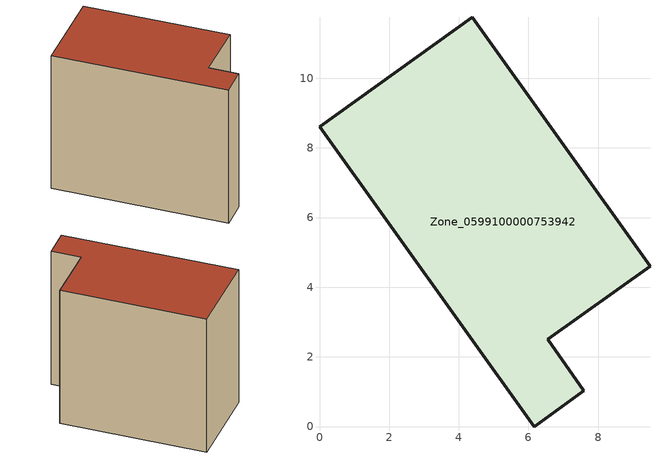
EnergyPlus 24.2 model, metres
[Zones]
Zone_0599100000753942
 floor ground (C_G): 0,8.61 4.38,11.74 9.49,4.61 6.55,2.5 7.59,1.02 6.17,0 z0
 wall outside (C_F): 4.38,11.74 0,8.61 6.17,0 7.59,1.02 6.55,2.5 9.49,4.61 4.38,11.74 z0:8.94
 roof outside (C_R): 0,8.61 6.17,0 7.59,1.02 6.55,2.5 9.49,4.61 4.38,11.74 z8.94
[BUILDING]
Pand.0599100000753942: North Axis=0; Terrain=City; Loads Convergence Tolerance Value=0.04; Temperature Convergence Tolerance Value=0.4; Solar Distribution=FullExterior; Maximum Number of Warmup Days=25; Minimum Number of Warmup Days=1
[Site:Location]
Rotterdam.The.Hague.AP_ZH_NLD Design_Conditions: Latitude=51.96; Longitude=4.45; Time Zone=1; Elevation=-4.5
[SITE:GROUNDTEMPERATURE:BUILDINGSURFACE]
18, 18, 18, 18, 18, 18, 18, 18, 18, 18, 18, 18
[MATERIAL] Thermal Absorptance=0.9; Solar Absorptance=0.7; Visible Absorptance=0.7
Name | Roughness | Thickness | Conductivity | Density | Specific Heat
G.TI.2006-2014 | MediumSmooth | 0.15 | 0.06 | 540 | 1210
F.TI.2006-2014 | Rough | 0.3 | 0.12 | 1920 | 840
R.TI.2006-2014 | MediumRough | 0.2 | 0.08 | 1500 | 1000
[CONSTRUCTION]
C_G: G.TI.2006-2014
C_F: F.TI.2006-2014
C_R: R.TI.2006-2014
[ZONE]
Zone_0599100000753942: Type=1; Multiplier=1; Ceiling Height=Autocalculate; Volume=Autocalculate; Floor Area=autocalculate; Part of Total Floor Area=Yes
[ZONEINFILTRATION:DESIGNFLOWRATE]
Infil_Zone_0599100000753942: Zone or ZoneList or Space or SpaceList=Zone_0599100000753942; Schedule=AlwaysOn; Design Flow Rate Calculation Method=Flow/Area; Flow Rate per Floor Area=0.0015; Constant Term Coefficient=1; Temperature Term Coefficient=0; Velocity Term Coefficient=0; Velocity Squared Term Coefficient=0
[HVACTEMPLATE:ZONE:IDEALLOADSAIRSYSTEM]
Zone_0599100000753942: Maximum Heating Supply Air Temperature=50; Minimum Cooling Supply Air Temperature=13; Maximum Heating Supply Air Humidity Ratio=0.0156; Minimum Cooling Supply Air Humidity Ratio=0.0077; Heating Limit=NoLimit; Cooling Limit=NoLimit; Dehumidification Control Type=ConstantSensibleHeatRatio; Cooling Sensible Heat Ratio=0.7; Dehumidification Setpoint=60; Humidification Control Type=None; Humidification Setpoint=30; Outdoor Air Method=None; Outdoor Air Flow Rate per Person=0.00944; Outdoor Air Flow Rate per Zone Floor Area=0; Outdoor Air Flow Rate per Zone=0; Demand Controlled Ventilation Type=None; Outdoor Air Economizer Type=NoEconomizer; Heat Recovery Type=None; Sensible Heat Recovery Effectiveness=0.7; Latent Heat Recovery Effectiveness=0.65
[ZONECONTROL:THERMOSTAT]
ThermostatControl_Zone_0599100000753942: Zone or ZoneList=Zone_0599100000753942; Control Type Schedule=DualSetpointControlType; Control 1=Thermostat_Zone_0599100000753942; Temperature Difference Between Cutout And Setpoint=0
[THERMOSTATSETPOINT:DUALSETPOINT]
Thermostat_Zone_0599100000753942: Heating Setpoint Temperature Schedule=HeatingSetpoint_Zone_0599100000753942; Cooling Setpoint Temperature Schedule=CoolingSetpoint_Zone_0599100000753942
[SCHEDULE:COMPACT]
HeatingSetpoint_Zone_0599100000753942: Through: 12/31, For: AllDays, Until: 24:00, 21
CoolingSetpoint_Zone_0599100000753942: Through: 12/31, For: AllDays, Until: 24:00, 24
DualSetpointControlType: Through: 12/31, For: AllDays, Until: 24:00, 4
AlwaysOn: Through: 12/31, For: AllDays, Until: 24:00, 1
